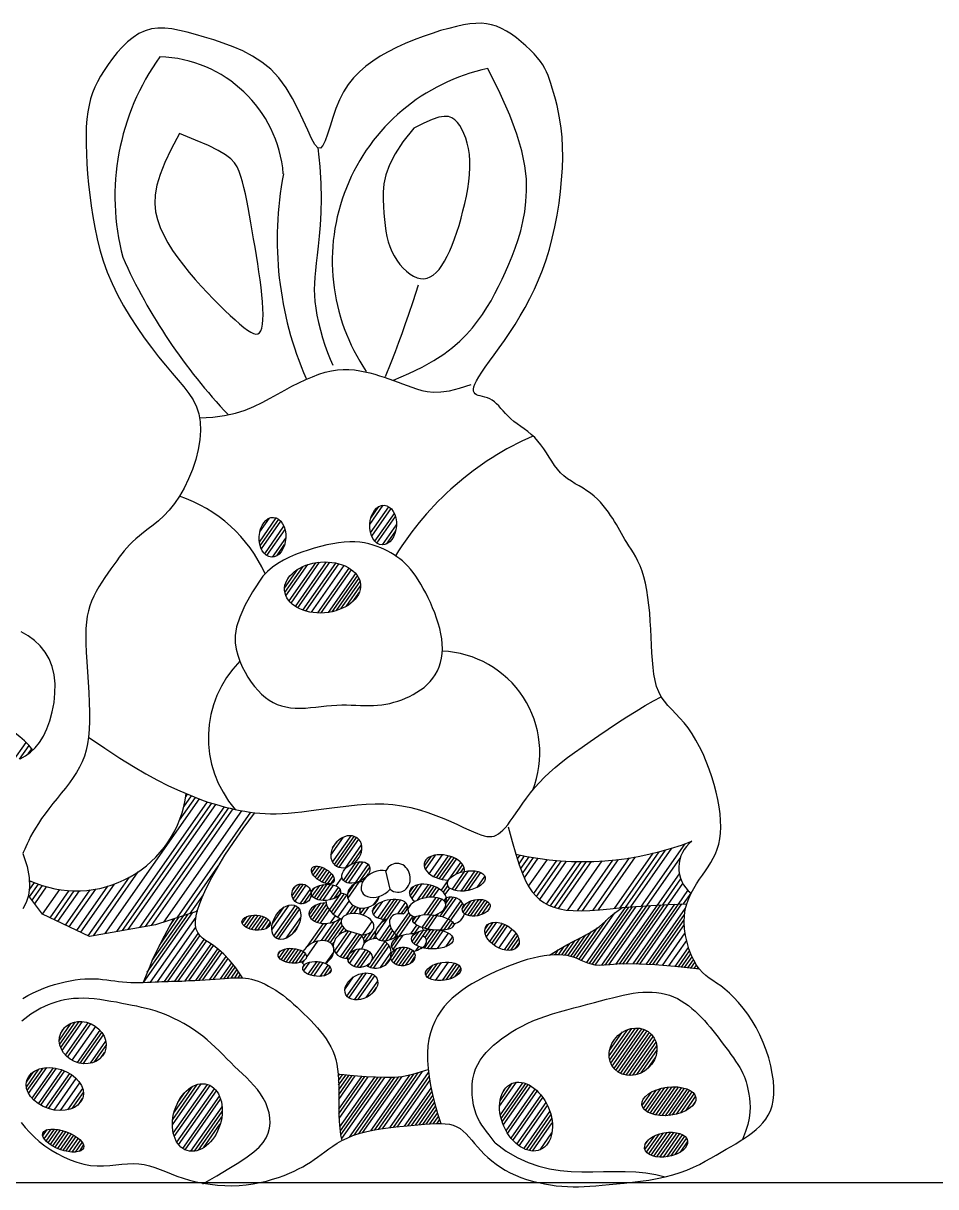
# Model space of a CAD drawing. Extents: x 356 to 4875, y 3048 to 6436.
# Drawn here: x 1193.3 to 1497.8, y 5626.4 to 6014.9 of the extents above; entities that cross this region are included whole.
import ezdxf

# ---------------------------------------------------------------- set-up
doc = ezdxf.new("R2010")
doc.units = 0
doc.header["$MEASUREMENT"] = 0
doc.layers.get('0').update_dxf_attribs({"linetype": 'CONTINUOUS'})
for name, color, linetype in [('3', 3, 'CONTINUOUS'), ('4', 4, 'CONTINUOUS'), ('7', 7, 'CONTINUOUS'), ('BH', 3, 'CONTINUOUS')]:
    doc.layers.add(name, color=color, linetype=linetype)

# ---------------------------------------------------------------- blocks, each defined once
blk = doc.blocks.new('玩具-01')
at = {"layer": '3'}
for points in [[(139.51, 362.82), (146.27, 364.41), (152.21, 366.12), (157.43, 367.96), (162.01, 369.91), (166.04, 371.95), (169.6, 374.09), (172.78, 376.31), (175.67, 378.61), (178.33, 380.97), (180.82, 383.39), (183.15, 385.88), (185.35, 388.43), (187.45, 391.05), (189.47, 393.73), (191.43, 396.49), (193.38, 399.31), (195.31, 402.21), (197.22, 405.2), (199.08, 408.31), (200.87, 411.57), (202.57, 415.01), (204.14, 418.65), (205.58, 422.52), (206.84, 426.65), (207.91, 431.08), (208.67, 435.96), (209.02, 441.46), (208.85, 447.74), (208.05, 454.98), (206.51, 463.34), (204.11, 472.99), (200.76, 484.09)], [(69.4, 479.67), (64.89, 473.93), (61.27, 468.82), (58.48, 464.25), (56.42, 460.11), (55.04, 456.3), (54.25, 452.74), (53.98, 449.31), (54.15, 445.94), (54.7, 442.53), (55.57, 439.08), (56.73, 435.62), (58.13, 432.15), (59.74, 428.7), (61.5, 425.28), (63.38, 421.91), (65.34, 418.6), (67.34, 415.37), (69.35, 412.25), (71.34, 409.26), (73.31, 406.42), (75.21, 403.76), (77.03, 401.3), (78.75, 399.08), (80.35, 397.1), (81.8, 395.4), (83.1, 393.99), (84.28, 392.89), (85.34, 392.12), (86.29, 391.7), (87.14, 391.64), (87.9, 391.96), (88.59, 392.68), (89.2, 393.8), (89.74, 395.3), (90.23, 397.16), (90.65, 399.33), (91.01, 401.78), (91.32, 404.48), (91.58, 407.39), (91.78, 410.49), (91.95, 413.74), (92.07, 417.1), (92.16, 420.55), (92.22, 424.05), (92.25, 427.57), (92.27, 431.07), (92.28, 434.52), (92.28, 437.89), (92.27, 441.15), (92.26, 444.28), (92.22, 447.28), (92.14, 450.12), (92.01, 452.81), (91.81, 455.33), (91.54, 457.67), (91.17, 459.82), (90.67, 461.79), (89.9, 463.67), (88.66, 465.59), (86.79, 467.65), (84.1, 469.97), (80.43, 472.67), (75.59, 475.86), (69.4, 479.67)], [(166.07, 464.92), (160.66, 460.13), (156.5, 455.69), (153.41, 451.58), (151.21, 447.76), (149.74, 444.21), (148.82, 440.9), (148.27, 437.8), (147.93, 434.88), (147.65, 432.12), (147.41, 429.5), (147.25, 427.01), (147.17, 424.63), (147.2, 422.34), (147.35, 420.13), (147.65, 417.99), (148.12, 415.9), (148.76, 413.85), (149.56, 411.86), (150.51, 409.98), (151.57, 408.23), (152.74, 406.65), (153.98, 405.27), (155.27, 404.12), (156.6, 403.24), (157.94, 402.65), (159.3, 402.36), (160.67, 402.35), (162.04, 402.63), (163.43, 403.18), (164.83, 404), (166.25, 405.09), (167.67, 406.44), (169.11, 408.03), (170.55, 409.86), (171.99, 411.9), (173.42, 414.13), (174.84, 416.53), (176.25, 419.07), (177.63, 421.73), (178.99, 424.5), (180.3, 427.34), (181.56, 430.25), (182.75, 433.18), (183.83, 436.12), (184.79, 439.05), (185.61, 441.93), (186.27, 444.75), (186.73, 447.47), (187, 450.09), (187.08, 452.57), (186.98, 454.92), (186.72, 457.12), (186.32, 459.16), (185.78, 461.02), (185.14, 462.7), (184.4, 464.18), (183.55, 465.46), (182.52, 466.48), (181.18, 467.2), (179.43, 467.59), (177.16, 467.6), (174.25, 467.19), (170.59, 466.31), (166.07, 464.92)], [(125.27, 463.77), (124.67, 456.02), (123.86, 449.01), (122.89, 442.69), (121.79, 437.01), (120.62, 431.92), (119.44, 427.37), (118.27, 423.32), (117.18, 419.71), (116.21, 416.48), (115.35, 413.56), (114.61, 410.88), (114, 408.34), (113.51, 405.87), (113.14, 403.4), (112.88, 400.82), (112.75, 398.08), (112.75, 395.11), (112.85, 391.96), (113.07, 388.7), (113.4, 385.42), (113.83, 382.18), (114.36, 379.05), (114.99, 376.12), (115.7, 373.45)], [(156.48, 400.05), (153.05, 393.69), (150.35, 388.71), (148.15, 384.71), (146.21, 381.26), (144.29, 377.96), (142.16, 374.38), (139.58, 370.12), (136.31, 364.77)], [(71.6, 291.81), (66.23, 286.02), (62.14, 280.98), (59.17, 276.61), (57.17, 272.79), (55.97, 269.43), (55.42, 266.42), (55.34, 263.66), (55.59, 261.04), (56.02, 258.49), (56.6, 256), (57.32, 253.59), (58.16, 251.28), (59.11, 249.07), (60.17, 247), (61.33, 245.08), (62.56, 243.32), (63.87, 241.74), (65.25, 240.33), (66.71, 239.1), (68.26, 238.02), (69.9, 237.09), (71.62, 236.32), (73.45, 235.67), (75.37, 235.16), (77.4, 234.78), (79.51, 234.48), (81.68, 234.27), (83.89, 234.1), (86.11, 233.95), (88.33, 233.81), (90.51, 233.63), (92.64, 233.41), (94.7, 233.11), (96.69, 232.76), (98.62, 232.38), (100.5, 231.97), (102.33, 231.57), (104.13, 231.19), (105.9, 230.86), (107.65, 230.58), (109.39, 230.39), (111.12, 230.28), (112.84, 230.25), (114.55, 230.29), (116.26, 230.42), (117.97, 230.63), (119.69, 230.91), (121.4, 231.27), (123.12, 231.71), (124.83, 232.24), (126.52, 232.85), (128.17, 233.56), (129.77, 234.37), (131.29, 235.29), (132.74, 236.33), (134.09, 237.49), (135.33, 238.77), (136.45, 240.18), (137.45, 241.71), (138.32, 243.35), (139.06, 245.1), (139.66, 246.94), (140.12, 248.88), (140.43, 250.91), (140.59, 253.02), (140.61, 255.19), (140.51, 257.42), (140.29, 259.68), (139.97, 261.95), (139.57, 264.23), (139.09, 266.5), (138.55, 268.73), (137.96, 270.91), (137.33, 273.04), (136.65, 275.1), (135.94, 277.08), (135.19, 278.97), (134.41, 280.75), (133.61, 282.42), (132.77, 283.97), (131.91, 285.39), (131.02, 286.69), (130.09, 287.89), (129.13, 289), (128.11, 290.04), (127.05, 291.04), (125.92, 292), (124.73, 292.94), (123.47, 293.88), (122.13, 294.8), (120.7, 295.7), (119.17, 296.54), (117.54, 297.33), (115.79, 298.03), (113.92, 298.65), (111.92, 299.15), (109.78, 299.54), (107.51, 299.81), (105.13, 299.96), (102.66, 300.01), (100.1, 299.95), (97.47, 299.8), (94.79, 299.55), (92.08, 299.22), (89.34, 298.8), (86.6, 298.27), (83.89, 297.62), (81.23, 296.83), (78.65, 295.88), (76.16, 294.73), (73.81, 293.39), (71.6, 291.81)], [(-11.64, 238.25), (-5.81, 232.47), (-0.4, 227.37), (4.61, 222.9), (9.24, 218.99), (13.51, 215.6), (17.44, 212.66), (21.05, 210.12), (24.35, 207.92), (27.37, 206.01), (30.15, 204.35), (32.7, 202.9), (35.07, 201.65), (37.29, 200.55), (39.39, 199.59), (41.4, 198.72), (43.35, 197.91), (45.28, 197.14), (47.21, 196.42), (49.15, 195.73), (51.13, 195.1), (53.17, 194.52), (55.29, 193.99), (57.5, 193.52), (59.83, 193.12), (62.3, 192.78), (64.9, 192.51), (67.64, 192.28), (70.5, 192.09), (73.49, 191.93), (76.61, 191.79), (79.85, 191.65), (83.2, 191.52), (86.67, 191.37), (90.23, 191.18), (93.85, 190.91), (97.51, 190.54), (101.2, 190.03), (104.87, 189.34), (108.52, 188.46), (112.1, 187.34), (115.61, 185.98), (119.01, 184.4), (122.29, 182.68), (125.4, 180.88), (128.34, 179.04), (131.08, 177.24), (133.59, 175.52), (135.84, 173.95), (137.83, 172.58), (139.58, 171.41), (141.11, 170.43), (142.47, 169.63), (143.68, 169.02), (144.78, 168.58), (145.81, 168.3), (146.79, 168.18), (147.75, 168.21), (148.72, 168.39), (149.71, 168.74), (150.74, 169.25), (151.82, 169.94), (152.96, 170.8), (154.19, 171.85), (155.52, 173.09), (156.96, 174.52), (158.52, 176.11), (160.19, 177.82), (161.98, 179.62), (163.88, 181.47), (165.9, 183.34), (168.03, 185.18), (170.28, 186.97), (172.65, 188.68), (175.15, 190.32), (177.81, 191.92), (180.64, 193.5), (183.67, 195.09), (186.92, 196.7), (190.4, 198.37), (194.14, 200.12), (198.14, 201.96), (202.33, 203.85), (206.62, 205.74), (210.93, 207.57), (215.16, 209.3), (219.24, 210.87), (223.08, 212.22), (226.58, 213.31)], [(-47.16, 195.16), (-46.31, 189.58), (-46.21, 184.86), (-46.75, 180.88), (-47.82, 177.55), (-49.3, 174.76), (-51.09, 172.41)], [(-57.62, 135.58), (-55.3, 136.41), (-52.95, 137.13), (-50.58, 137.74), (-48.21, 138.26), (-45.85, 138.68), (-43.52, 139), (-41.24, 139.23), (-39.01, 139.37), (-36.83, 139.43), (-34.71, 139.4), (-32.66, 139.29), (-30.67, 139.1), (-28.76, 138.84), (-26.92, 138.51), (-25.16, 138.11), (-23.46, 137.66), (-21.81, 137.16), (-20.2, 136.65), (-18.6, 136.13), (-17.01, 135.62), (-15.4, 135.14), (-13.76, 134.7), (-12.08, 134.31), (-10.37, 133.98), (-8.65, 133.68), (-6.95, 133.43), (-5.27, 133.2), (-3.64, 132.99), (-2.08, 132.8), (-0.6, 132.61), (0.79, 132.43), (2.1, 132.24), (3.39, 132.05), (4.67, 131.86), (6, 131.66), (7.41, 131.45), (8.93, 131.24), (10.59, 131.01), (12.43, 130.78), (14.41, 130.54), (16.48, 130.29), (18.6, 130.05), (20.73, 129.81), (22.82, 129.58), (24.83, 129.37), (26.71, 129.17), (28.42, 129), (29.99, 128.83), (31.44, 128.64), (32.79, 128.43), (34.08, 128.18), (35.32, 127.86), (36.54, 127.46), (37.77, 126.96), (39.04, 126.35), (40.32, 125.63), (41.63, 124.81), (42.96, 123.89), (44.28, 122.88), (45.61, 121.78), (46.93, 120.6), (48.23, 119.34), (49.51, 118.02), (50.77, 116.63), (52.01, 115.19), (53.23, 113.69), (54.43, 112.15), (55.61, 110.56), (56.79, 108.95), (57.95, 107.3), (59.09, 105.63), (60.21, 103.94), (61.28, 102.23), (62.3, 100.5), (63.24, 98.75), (64.09, 96.99), (64.83, 95.21), (65.45, 93.42), (65.93, 91.61), (66.28, 89.77), (66.51, 87.87), (66.6, 85.88), (66.58, 83.79), (66.43, 81.57), (66.18, 79.2), (65.82, 76.65), (65.36, 73.91), (64.84, 71.02), (64.32, 68.06), (63.83, 65.07), (63.43, 62.12), (63.16, 59.26), (63.07, 56.55), (63.21, 54.06)], [(2.89, 46.33), (9.25, 48.66), (14.67, 50.72), (19.24, 52.55), (23.04, 54.22), (26.15, 55.8), (28.67, 57.35), (30.67, 58.93), (32.24, 60.61), (33.45, 62.44), (34.34, 64.4), (34.93, 66.45), (35.22, 68.58), (35.25, 70.75), (35.04, 72.93), (34.6, 75.09), (33.96, 77.2), (33.14, 79.23), (32.15, 81.2), (31.04, 83.11), (29.83, 84.99), (28.54, 86.83), (27.2, 88.65), (25.84, 90.48), (24.49, 92.31), (23.17, 94.16), (21.86, 96.03), (20.56, 97.91), (19.25, 99.78), (17.91, 101.63), (16.52, 103.47), (15.07, 105.28), (13.55, 107.06), (11.93, 108.78), (10.25, 110.45), (8.5, 112.06), (6.7, 113.6), (4.88, 115.05), (3.05, 116.42), (1.21, 117.69), (-0.6, 118.85), (-2.38, 119.9), (-4.15, 120.86), (-5.91, 121.73), (-7.69, 122.55), (-9.49, 123.33), (-11.34, 124.09), (-13.25, 124.84), (-15.23, 125.61), (-17.31, 126.41), (-19.45, 127.22), (-21.65, 128.02), (-23.88, 128.8), (-26.11, 129.54), (-28.35, 130.2), (-30.55, 130.79), (-32.7, 131.26), (-34.79, 131.61), (-36.81, 131.85), (-38.77, 131.97), (-40.66, 131.98), (-42.5, 131.9), (-44.29, 131.73), (-46.02, 131.47), (-47.7, 131.14), (-49.34, 130.74), (-50.94, 130.27), (-52.48, 129.74), (-53.99, 129.16), (-55.46, 128.52), (-56.89, 127.84), (-58.28, 127.11), (-59.64, 126.35)], [(222.47, 98.59), (212.57, 101.52), (204.5, 103.64), (198.03, 105.1), (192.94, 106.04), (188.99, 106.6), (185.94, 106.92), (183.58, 107.14), (181.66, 107.42), (179.98, 107.85), (178.48, 108.44), (177.1, 109.14), (175.81, 109.93), (174.56, 110.76), (173.31, 111.59), (172.02, 112.39), (170.65, 113.13), (169.16, 113.77), (167.53, 114.3), (165.78, 114.73), (163.9, 115.05), (161.88, 115.26), (159.74, 115.36), (157.45, 115.35), (155.03, 115.22), (152.47, 114.98), (149.81, 114.63), (147.06, 114.19), (144.27, 113.65), (141.45, 113.04), (138.63, 112.35), (135.85, 111.6), (133.14, 110.8), (130.51, 109.94), (127.97, 109.03), (125.54, 108.05), (123.2, 106.99), (120.97, 105.83), (118.85, 104.58), (116.84, 103.2), (114.93, 101.7), (113.15, 100.07), (111.49, 98.28), (109.96, 96.34), (108.58, 94.22), (107.35, 91.93), (106.28, 89.45), (105.38, 86.78), (104.66, 83.89), (104.13, 80.79), (103.79, 77.48), (103.61, 73.97), (103.6, 70.28), (103.74, 66.42), (104.03, 62.4), (104.45, 58.22), (105, 53.91)], [(125.93, 41.99), (125, 43.95), (124.11, 45.7), (123.26, 47.31), (122.48, 48.83), (121.78, 50.32), (121.16, 51.83), (120.65, 53.41), (120.26, 55.14), (119.99, 57.04), (119.86, 59.09), (119.88, 61.24), (120.04, 63.45), (120.36, 65.68), (120.84, 67.87), (121.49, 69.99), (122.32, 71.99), (123.32, 73.83), (124.49, 75.52), (125.82, 77.07), (127.29, 78.51), (128.89, 79.84), (130.61, 81.07), (132.43, 82.23), (134.34, 83.33), (136.34, 84.38), (138.42, 85.37), (140.6, 86.31), (142.87, 87.18), (145.25, 87.99), (147.75, 88.73), (150.36, 89.39), (153.1, 89.97), (155.97, 90.46), (158.94, 90.88), (161.97, 91.24), (165.03, 91.54), (168.09, 91.81), (171.11, 92.05), (174.06, 92.27), (176.9, 92.49), (179.61, 92.71), (182.19, 92.93), (184.65, 93.13), (187, 93.3), (189.25, 93.42), (191.43, 93.49), (193.53, 93.49), (195.58, 93.41), (197.57, 93.24), (199.51, 92.97), (201.4, 92.6), (203.23, 92.12), (205, 91.54), (206.69, 90.85), (208.32, 90.05), (209.87, 89.13), (211.35, 88.09), (212.75, 86.95), (214.08, 85.72), (215.34, 84.41), (216.54, 83.03), (217.68, 81.6), (218.77, 80.13), (219.8, 78.62), (220.79, 77.1), (221.73, 75.57), (222.64, 74.02), (223.52, 72.46), (224.38, 70.89), (225.22, 69.3), (226.04, 67.71), (226.86, 66.1), (227.68, 64.5), (228.49, 62.89), (229.27, 61.3), (230.02, 59.73), (230.72, 58.2), (231.36, 56.71), (231.93, 55.28), (232.42, 53.92), (232.81, 52.63), (233.12, 51.4), (233.36, 50.19), (233.52, 48.97), (233.64, 47.74), (233.7, 46.44), (233.72, 45.07), (233.72, 43.59), (233.68, 41.97), (233.57, 40.21), (233.31, 38.27), (232.85, 36.15), (232.13, 33.83), (231.08, 31.28), (229.66, 28.49), (227.78, 25.45)]]:
    blk.add_lwpolyline(points, dxfattribs=at)
for centre, radius, start, end in [((56.02, 460.42), 53.37, 354.808, 78.2195), ((203.81, 402.07), 82.08, 92.1294, 204.2163), ((245.56, 403.85), 145.87, 159.2238, 193.4897), ((264.34, 490.03), 234.22, 194.0914, 213.5521)]:
    blk.add_arc(centre, radius, start, end, dxfattribs=at)
at = {"layer": '4'}
for points in [[(57.09, 361.37), (62.56, 360.68), (67.55, 360.49), (72.13, 360.73), (76.35, 361.32), (80.27, 362.17), (83.94, 363.21), (87.44, 364.35), (90.8, 365.52), (94.09, 366.64), (97.3, 367.68), (100.43, 368.63), (103.47, 369.45), (106.42, 370.14), (109.27, 370.67), (112.02, 371.02), (114.66, 371.17), (117.19, 371.11), (119.61, 370.86), (121.92, 370.44), (124.15, 369.87), (126.28, 369.18), (128.34, 368.39), (130.33, 367.53), (132.25, 366.63), (134.11, 365.69), (135.93, 364.74), (137.71, 363.77), (139.47, 362.77), (141.22, 361.76), (142.97, 360.74), (144.73, 359.69), (146.52, 358.64), (148.35, 357.59), (150.32, 356.59), (152.55, 355.71), (155.12, 355.02), (158.15, 354.58), (161.75, 354.46), (166.02, 354.73), (171.06, 355.44)], [(34.08, 128.18), (32.11, 132.7), (30.14, 136.34), (28.22, 139.25), (26.38, 141.54), (24.66, 143.37), (23.08, 144.86), (21.7, 146.14), (20.54, 147.35), (19.63, 148.61), (19, 149.96), (18.67, 151.44), (18.65, 153.08), (18.95, 154.91), (19.6, 156.96), (20.62, 159.26), (22.01, 161.85), (23.81, 164.75), (26.05, 167.98), (28.76, 171.55), (32, 175.48), (35.8, 179.77), (40.2, 184.44), (45.25, 189.5), (50.98, 194.96)], [(20.44, 158.85), (2.27, 156.26), (-25.77, 156.26), (-43.48, 168.79), (-47.82, 177.55)], [(154.29, 171), (154.85, 164.61), (155.43, 159.17), (156.05, 154.59), (156.74, 150.75), (157.51, 147.54), (158.39, 144.85), (159.4, 142.57), (160.56, 140.59), (161.9, 138.82), (163.43, 137.23), (165.18, 135.82), (167.18, 134.58), (169.45, 133.5), (172, 132.58), (174.88, 131.82), (178.09, 131.19), (181.67, 130.7), (185.68, 130.29), (190.17, 129.9), (195.2, 129.49), (200.85, 128.99), (207.16, 128.34), (214.2, 127.5), (222.02, 126.41)], [(10.02, 157.36), (6.48, 152.84), (3.74, 149.32), (1.6, 146.51), (-0.13, 144.14), (-1.65, 141.93), (-3.16, 139.59), (-4.86, 136.85), (-6.95, 133.43)], [(103.76, 76.91), (103.66, 76.89), (97.02, 76.03), (92.58, 75.9), (89.06, 76.25), (85.41, 76.88), (81.59, 77.67), (77.81, 78.54), (74.26, 79.43), (71.16, 80.25), (68.71, 80.93), (67.1, 81.4), (66.55, 81.57)], [(125.93, 41.99), (129.93, 37.83), (133.98, 34.37), (138.08, 31.53), (142.24, 29.23), (146.46, 27.39), (150.74, 25.93), (155.08, 24.78), (159.49, 23.84), (163.97, 23.05), (168.47, 22.33), (172.95, 21.62), (177.35, 20.84), (181.65, 19.92), (185.78, 18.81), (189.71, 17.42), (193.38, 15.69)]]:
    blk.add_lwpolyline(points, dxfattribs=at)
for centre, radius, start, end in [((-19.85, 221.46), 46.23, 235.2791, 342.9691), ((204.21, 275.45), 126.1, 247.2377, 281.1897), ((234.92, 139.48), 13.77, 116.9483, 221.1708)]:
    blk.add_arc(centre, radius, start, end, dxfattribs=at)
for centre, major_axis, ratio in [((78.39, 307.06), (1.88, 8.09), 0.669347), ((124.73, 304.05), (1.88, 8.09), 0.669347), ((95.34, 282.78), (-15.83, 1.51), 0.667745), ((-36.18, 113.08), (-8.33, 5.55), 0.856369), ((-51.04, 96.02), (-10.84, 5.7), 0.699664), ((5.46, 74.01), (6.56, 12.86), 0.689082), ((-51.32, 74.26), (-7.82, 4.54), 0.43315), ((189.27, 69.47), (-8.83, -5.8), 0.878465), ((140.57, 50.56), (-3.53, 14.62), 0.671203), ((200.37, 46.53), (-11.35, 0.5), 0.518026), ((196.08, 28.88), (-9.08, 0), 0.555196)]:
    blk.add_ellipse(centre, major_axis=major_axis, ratio=ratio, dxfattribs=at)
at = {"layer": '7'}
for p, q in [((101.18, 153.87), (100.84, 161.76)), ((85.91, 137.24), (80.71, 139.79)), ((85.24, 131.45), (86.62, 133.51))]:
    blk.add_line(p, q, dxfattribs=at)
for points in [[(-67.34, 84.71), (-66.02, 82.39), (-64.58, 80.1), (-62.99, 77.84), (-61.23, 75.61), (-59.26, 73.43), (-57.11, 71.33), (-54.8, 69.34), (-52.37, 67.48), (-49.83, 65.8), (-47.23, 64.31), (-44.58, 63.07), (-41.91, 62.09), (-39.26, 61.4), (-36.63, 60.94), (-34.03, 60.64), (-31.48, 60.44), (-28.99, 60.28), (-26.57, 60.07), (-24.22, 59.76), (-21.97, 59.27), (-19.81, 58.57), (-17.72, 57.66), (-15.66, 56.58), (-13.61, 55.39), (-11.53, 54.1), (-9.4, 52.77), (-7.16, 51.43), (-4.81, 50.11), (-2.31, 48.86), (0.33, 47.69), (3.08, 46.61), (5.92, 45.64), (8.82, 44.79), (11.78, 44.07), (14.75, 43.49), (17.73, 43.07), (20.68, 42.81), (23.6, 42.71), (26.46, 42.74), (29.24, 42.9), (31.92, 43.16), (34.49, 43.51), (36.93, 43.94), (39.22, 44.42), (41.34, 44.95), (43.33, 45.52), (45.19, 46.14), (46.97, 46.8), (48.68, 47.5), (50.35, 48.24), (52.02, 49.02), (53.7, 49.85), (55.42, 50.71), (57.21, 51.59), (59.09, 52.46), (61.08, 53.29), (63.21, 54.06), (65.5, 54.74), (67.98, 55.3), (70.67, 55.72), (73.57, 55.98), (76.65, 56.09), (79.85, 56.08), (83.11, 55.98), (86.36, 55.8), (89.56, 55.56), (92.64, 55.31), (95.55, 55.05), (98.24, 54.8), (100.7, 54.54), (102.95, 54.26), (105, 53.91), (106.85, 53.49), (108.53, 52.95), (110.04, 52.27), (111.39, 51.43), (112.59, 50.41), (113.68, 49.21), (114.68, 47.88), (115.63, 46.43), (116.56, 44.88), (117.5, 43.26), (118.48, 41.59), (119.53, 39.9), (120.69, 38.21), (121.95, 36.53), (123.33, 34.87), (124.82, 33.24), (126.43, 31.65), (128.15, 30.11), (130, 28.64), (131.97, 27.25), (134.07, 25.93), (136.27, 24.71), (138.55, 23.57), (140.88, 22.53), (143.25, 21.58), (145.62, 20.73), (147.98, 19.98), (150.3, 19.34), (152.56, 18.79), (154.8, 18.34), (157.05, 17.96), (159.35, 17.64), (161.73, 17.36), (164.23, 17.11), (166.9, 16.87), (169.76, 16.62), (172.83, 16.36), (176.09, 16.11), (179.49, 15.87), (182.96, 15.69), (186.47, 15.58), (189.96, 15.58), (193.38, 15.69), (196.68, 15.95), (199.82, 16.37), (202.8, 16.93), (205.64, 17.61), (208.36, 18.38), (210.95, 19.21), (213.44, 20.08), (215.84, 20.96), (218.17, 21.82), (220.43, 22.65), (222.62, 23.45), (224.74, 24.25), (226.79, 25.04), (228.77, 25.86), (230.67, 26.72), (232.49, 27.63), (234.23, 28.6), (235.88, 29.67), (237.44, 30.84), (238.88, 32.15), (240.2, 33.63), (241.38, 35.3), (242.41, 37.18), (243.27, 39.31), (243.96, 41.71), (244.46, 44.39), (244.77, 47.32), (244.88, 50.45), (244.81, 53.72), (244.54, 57.08), (244.09, 60.49), (243.44, 63.9), (242.6, 67.25), (241.58, 70.5), (240.39, 73.62), (239.08, 76.59), (237.65, 79.4), (236.16, 82.01), (234.62, 84.41), (233.06, 86.58), (231.52, 88.49), (230.01, 90.15), (228.56, 91.6), (227.17, 92.94), (225.86, 94.23), (224.63, 95.55), (223.5, 96.98), (222.47, 98.59), (221.56, 100.47), (220.78, 102.66), (220.14, 105.13), (219.66, 107.79), (219.36, 110.59), (219.24, 113.45), (219.34, 116.3), (219.65, 119.08), (220.21, 121.72), (221.01, 124.16), (222.02, 126.41), (223.22, 128.49), (224.56, 130.42), (226.01, 132.22), (227.52, 133.92), (229.07, 135.53), (230.61, 137.08), (232.12, 138.59), (233.56, 140.09), (234.94, 141.61), (236.24, 143.19), (237.44, 144.84), (238.53, 146.62), (239.5, 148.54), (240.34, 150.64), (241.03, 152.95), (241.57, 155.45), (241.97, 158.13), (242.23, 160.96), (242.36, 163.92), (242.34, 167.01), (242.2, 170.2), (241.92, 173.47), (241.52, 176.8), (240.99, 180.16), (240.34, 183.49), (239.58, 186.78), (238.69, 189.96), (237.69, 193.02), (236.58, 195.89), (235.36, 198.56), (234.05, 200.98), (232.67, 203.21), (231.28, 205.29), (229.93, 207.29), (228.67, 209.25), (227.54, 211.24), (226.58, 213.31), (225.86, 215.51), (225.4, 217.89), (225.18, 220.44), (225.15, 223.16), (225.3, 226.02), (225.57, 229), (225.92, 232.1), (226.34, 235.29), (226.77, 238.56), (227.18, 241.89), (227.55, 245.25), (227.87, 248.6), (228.12, 251.89), (228.29, 255.11), (228.36, 258.2), (228.31, 261.14), (228.12, 263.87), (227.8, 266.39), (227.35, 268.69), (226.81, 270.8), (226.2, 272.74), (225.55, 274.54), (224.88, 276.2), (224.22, 277.76), (223.6, 279.24), (223.03, 280.65), (222.52, 282.02), (222.03, 283.35), (221.56, 284.67), (221.09, 285.98), (220.61, 287.31), (220.09, 288.68), (219.53, 290.09), (218.9, 291.56), (218.2, 293.07), (217.43, 294.61), (216.59, 296.16), (215.65, 297.7), (214.63, 299.21), (213.51, 300.67), (212.29, 302.07), (210.97, 303.39), (209.57, 304.65), (208.14, 305.89), (206.69, 307.12), (205.26, 308.4), (203.89, 309.73), (202.6, 311.15), (201.43, 312.69), (200.39, 314.37), (199.47, 316.16), (198.63, 318.03), (197.84, 319.95), (197.05, 321.88), (196.24, 323.78), (195.38, 325.63), (194.41, 327.38), (193.34, 329.01), (192.17, 330.54), (190.93, 331.98), (189.66, 333.34), (188.4, 334.65), (187.16, 335.93), (185.99, 337.19), (184.91, 338.45), (183.95, 339.73), (183.1, 341.01), (182.31, 342.27), (181.58, 343.48), (180.86, 344.63), (180.14, 345.7), (179.39, 346.66), (178.58, 347.49), (177.69, 348.19), (176.76, 348.76), (175.81, 349.25), (174.87, 349.67), (173.99, 350.06), (173.2, 350.45), (172.53, 350.87), (172.02, 351.34), (171.69, 351.89), (171.58, 352.55), (171.69, 353.33), (172.05, 354.25), (172.67, 355.32), (173.58, 356.58), (174.79, 358.03), (176.32, 359.7), (178.17, 361.59), (180.32, 363.7), (182.69, 366.02), (185.25, 368.51), (187.94, 371.18), (190.7, 374), (193.48, 376.96), (196.22, 380.04), (198.9, 383.23), (201.48, 386.54), (203.98, 389.98), (206.38, 393.57), (208.68, 397.32), (210.89, 401.24), (213, 405.34), (215, 409.65), (216.9, 414.15), (218.67, 418.8), (220.31, 423.55), (221.79, 428.32), (223.1, 433.06), (224.23, 437.71), (225.15, 442.2), (225.86, 446.48), (226.34, 450.5), (226.62, 454.25), (226.74, 457.73), (226.71, 460.95), (226.58, 463.92), (226.37, 466.63), (226.12, 469.11), (225.86, 471.34), (225.61, 473.35), (225.36, 475.18), (225.06, 476.87), (224.7, 478.46), (224.25, 480.02), (223.67, 481.58), (222.93, 483.19), (222.02, 484.9), (220.9, 486.75), (219.59, 488.69), (218.13, 490.69), (216.53, 492.67), (214.83, 494.61), (213.04, 496.44), (211.21, 498.12), (209.35, 499.6), (207.47, 500.83), (205.56, 501.82), (203.57, 502.59), (201.46, 503.15), (199.19, 503.53), (196.72, 503.73), (194.01, 503.77), (191.02, 503.66), (187.73, 503.43), (184.19, 503.07), (180.45, 502.58), (176.59, 501.96), (172.65, 501.22), (168.71, 500.34), (164.83, 499.34), (161.07, 498.2), (157.47, 496.93), (154.07, 495.5), (150.84, 493.89), (147.81, 492.05), (144.96, 489.97), (142.3, 487.61), (139.83, 484.95), (137.55, 481.96), (135.46, 478.64), (133.56, 475.19), (131.82, 471.81), (130.24, 468.73), (128.81, 466.16), (127.51, 464.33), (126.34, 463.46), (125.27, 463.77), (124.29, 465.39), (123.34, 468.16), (122.35, 471.85), (121.24, 476.2), (119.95, 480.98), (118.41, 485.93), (116.54, 490.83), (114.27, 495.42), (111.57, 499.51), (108.48, 503.11), (105.1, 506.27), (101.5, 509.05), (97.78, 511.51), (94, 513.7), (90.26, 515.68), (86.64, 517.5), (83.21, 519.2), (79.95, 520.76), (76.85, 522.12), (73.88, 523.25), (71.01, 524.09), (68.21, 524.6), (65.47, 524.74), (62.75, 524.46), (60.04, 523.72), (57.35, 522.59), (54.71, 521.13), (52.14, 519.4), (49.67, 517.47), (47.32, 515.4), (45.11, 513.26), (43.07, 511.12), (41.21, 509.03), (39.53, 506.95), (38.01, 504.85), (36.65, 502.67), (35.42, 500.38), (34.32, 497.93), (33.33, 495.27), (32.43, 492.36), (31.63, 489.17), (30.9, 485.71), (30.26, 482.01), (29.69, 478.1), (29.2, 474.01), (28.77, 469.77), (28.42, 465.4), (28.13, 460.95), (27.92, 456.42), (27.79, 451.84), (27.8, 447.19), (27.96, 442.47), (28.32, 437.69), (28.9, 432.85), (29.73, 427.95), (30.85, 422.98), (32.27, 417.96), (33.96, 412.92), (35.87, 407.93), (37.95, 403.03), (40.14, 398.29), (42.4, 393.74), (44.67, 389.45), (46.91, 385.46), (49.07, 381.82), (51.08, 378.45), (52.9, 375.28), (54.46, 372.24), (55.72, 369.24), (56.61, 366.2), (57.09, 363.05), (57.09, 359.7), (56.58, 356.1), (55.6, 352.32), (54.21, 348.43), (52.47, 344.54), (50.43, 340.72), (48.17, 337.07), (45.73, 333.67), (43.17, 330.62), (40.56, 327.97), (37.94, 325.71), (35.33, 323.77), (32.77, 322.12), (30.31, 320.69), (27.97, 319.44), (25.8, 318.32), (23.82, 317.28), (22.06, 316.28), (20.5, 315.29), (19.08, 314.29), (17.76, 313.27), (16.51, 312.21), (15.27, 311.1), (14, 309.91), (12.67, 308.64), (11.23, 307.27), (9.71, 305.81), (8.14, 304.26), (6.55, 302.65), (4.98, 300.98), (3.45, 299.27), (2, 297.52), (0.66, 295.74), (-0.54, 293.95), (-1.61, 292.1), (-2.57, 290.13), (-3.42, 288.01), (-4.17, 285.68), (-4.85, 283.08), (-5.45, 280.18), (-5.99, 276.93), (-6.5, 273.28), (-6.97, 269.33), (-7.43, 265.17), (-7.89, 260.9), (-8.37, 256.61), (-8.89, 252.41), (-9.46, 248.4), (-10.1, 244.66), (-10.82, 241.29), (-11.64, 238.25), (-12.57, 235.5), (-13.61, 233), (-14.78, 230.71), (-16.09, 228.58), (-17.55, 226.56), (-19.17, 224.62), (-20.95, 222.71), (-22.86, 220.82), (-24.88, 218.96), (-26.94, 217.12), (-29.04, 215.29), (-31.11, 213.49), (-33.13, 211.69), (-35.05, 209.91), (-36.85, 208.13), (-38.52, 206.39), (-40.04, 204.7), (-41.42, 203.08), (-42.66, 201.55), (-43.73, 200.13), (-44.65, 198.85), (-45.41, 197.72), (-46, 196.77), (-46.47, 196.01), (-46.84, 195.47), (-47.16, 195.16)], [(-41.37, 234.25), (-38.97, 235.08), (-36.65, 236.21), (-34.4, 237.68), (-32.24, 239.54), (-30.17, 241.85), (-28.19, 244.62), (-26.36, 247.79), (-24.72, 251.27), (-23.34, 254.95), (-22.27, 258.75), (-21.57, 262.57), (-21.28, 266.32), (-21.47, 269.9), (-22.17, 273.25), (-23.34, 276.34), (-24.94, 279.19), (-26.89, 281.81), (-29.14, 284.22), (-31.65, 286.41)], [(161.88, 115.26), (166.15, 116.87), (169.81, 118.16), (172.93, 119.2), (175.59, 120.05), (177.86, 120.76), (179.81, 121.4), (181.52, 122.01), (183.06, 122.67), (184.5, 123.4), (185.88, 124.22), (187.24, 125.09), (188.63, 125.99), (190.07, 126.9), (191.63, 127.8), (193.32, 128.67), (195.2, 129.49)]]:
    blk.add_lwpolyline(points, dxfattribs=at)
for centre, radius, start, end in [((136.96, 441.12), 100.13, 134.3882, 184.6493), ((14.5, 277.87), 60.04, 14.2059, 61.4731), ((223.04, 205.72), 127.7, 103.7211, 138.3787), ((82.36, 221.37), 45.52, 125.3555, 211.0195), ((-62.1, 223.82), 29.64, 26.2728, 104.6591), ((130.78, 206.45), 42.45, 328.4791, 77.6057)]:
    blk.add_arc(centre, radius, start, end, dxfattribs=at)
for centre, major_axis, ratio, start_param, end_param in [((85.95, 172.45), (5.74, 4.54), 0.788102, 4.583668, 10.289959), ((125.05, 158.93), (7.98, -3.11), 0.59593, 0, 5.040506), ((96.41, 156.97), (-6.95, -2.27), 0.694434, 3.818127, 8.363513), ((105.05, 158.04), (0, -6.04), 0.884331, 5.472906, 10.330524), ((80.65, 150.11), (-5.88, 5.2), 0.628214, 4.833873, 5.243588), ((89.82, 153.5), (-6.68, 0.53), 0.82167, 4.671993, 9.197374), ((73.12, 148.69), (-7.08, 0.8), 0.60363, 4.666756, 8.789552), ((80.65, 150.11), (-5.88, 5.2), 0.628214, 0.312966, 1.847624), ((116.27, 148.43), (-7.21, 3.2), 0.579419, 2.930649, 7.208544), ((85.28, 141.89), (-6.41, 2.8), 0.610792, 1.926413, 7.354629), ((80.65, 150.11), (-5.88, 5.2), 0.628214, 3.346888, 3.835626), ((99.7, 145.63), (-7.48, -0.13), 0.528228, 2.302345, 7.567439), ((115, 143.73), (-8.01, -0.13), 0.506813, 1.917807, 7.096098), ((124.55, 140.69), (5.88, -0.8), 0.954465, 6.624937, 8.124516), ((98.23, 137.62), (-6.28, -2.54), 0.611285, 4.559749, 8.022718), ((105.18, 136.85), (-5.88, 5.2), 0.628214, 5.283754, 7.760575), ((66.66, 132.47), (-6.95, -2.27), 0.694434, 8.006231, 11.716481), ((80.2, 134.15), (-6.41, -1.47), 0.849913, 4.443128, 7.452584), ((80.2, 134.15), (-6.41, -1.47), 0.849913, 9.047336, 9.741649), ((124.55, 140.69), (5.88, -0.8), 0.954465, 9.660159, 9.75495), ((124.55, 140.69), (5.88, -0.8), 0.954465, 4.894044, 6.010371), ((90.62, 128.55), (-6.41, 1.2), 0.947489, 7.262524, 10.447903), ((90.62, 128.55), (-6.41, 1.2), 0.947489, 10.912347, 11.832445), ((105.01, 130.33), (-7.48, 0.13), 0.502314, 4.306314, 6.811674), ((105.01, 130.33), (-7.48, 0.13), 0.502314, 8.037215, 9.9715), ((105.18, 136.85), (-5.88, 5.2), 0.628214, 10.013182, 10.203236), ((66.66, 132.47), (-6.95, -2.27), 0.694434, 6.238218, 6.563607)]:
    blk.add_ellipse(centre, major_axis=major_axis, ratio=ratio, start_param=start_param, end_param=end_param, dxfattribs=at)
for centre, major_axis, ratio in [((74.59, 164.57), (-4.01, 3.6), 0.510981), ((88.35, 163.24), (-6.01, -1.73), 0.636696), ((64.47, 158.34), (-0.52, -4.13), 0.966232), ((74.59, 157.23), (-6.14, 0.53), 0.542611), ((56.16, 147.89), (-5.34, -5.87), 0.647298), ((133.1, 151.76), (-8.01, -0.13), 0.506813), ((43.74, 149.82), (-5.74, 1.47), 0.52261), ((116.53, 137.09), (-8.28, 2.54), 0.359689), ((135.23, 140.02), (-5.88, -0.13), 0.573062), ((56.19, 133.6), (-5.74, 1.47), 0.52261), ((83.87, 127.74), (-5.09, 0.39), 0.761803), ((114.93, 130.28), (-8.55, 1.6), 0.46745), ((143.78, 126.41), (-5.88, 5.2), 0.628214), ((65.38, 126.41), (-5.74, 1.47), 0.52261), ((101.56, 125.33), (-5.09, 0.39), 0.761803), ((82.34, 116), (-6.95, -2.27), 0.694434), ((117.07, 116.27), (-7.48, 0.13), 0.502314)]:
    blk.add_ellipse(centre, major_axis=major_axis, ratio=ratio, dxfattribs=at)
at = {"layer": 'BH'}
for p, q in [((72.66, 306.01), (81.36, 314.71)), ((72.71, 304.43), (82.27, 313.99)), ((72.96, 303.05), (82.98, 313.06)), ((73.56, 310.19), (78.53, 315.15)), ((119.03, 301.75), (128.43, 311.15)), ((119.31, 305.3), (126.22, 312.21)), ((120.19, 307.81), (124.38, 312)), ((73.97, 300.79), (83.89, 310.71)), ((74.73, 299.92), (84.1, 309.28)), ((119.24, 300.32), (129.18, 310.27)), ((120.17, 297.99), (130.17, 307.99)), ((120.89, 297.08), (130.41, 306.6)), ((76.97, 298.89), (83.78, 305.7)), ((78.86, 299.15), (82.85, 303.13)), ((123, 295.92), (130.23, 303.14)), ((124.7, 295.98), (129.5, 300.78)), ((79.49, 283.44), (88.89, 292.84)), ((79.67, 281.99), (90.91, 293.23)), ((79.68, 285.27), (86.49, 292.07)), ((80.59, 279.65), (94.4, 293.45)), ((81.24, 278.66), (95.96, 293.38)), ((82.79, 276.94), (98.83, 292.98)), ((83.67, 276.19), (100.15, 292.67)), ((85.63, 274.88), (102.61, 291.86)), ((86.7, 274.31), (103.74, 291.36)), ((81.69, 288.91), (82.27, 289.49)), ((89.01, 273.36), (105.85, 290.2)), ((91.56, 272.64), (107.71, 288.79)), ((92.94, 272.39), (108.54, 287.99)), ((95.93, 272.11), (109.96, 286.14)), ((97.58, 272.13), (110.52, 285.07)), ((99.36, 272.27), (110.94, 283.86)), ((101.33, 272.61), (111.18, 282.46)), ((103.62, 273.27), (111.1, 280.75)), ((106.81, 274.83), (110.11, 278.13)), ((-44.74, 233.53), (-37.67, 240.6)), ((-41.63, 234.19), (-36.71, 239.11)), ((-37.66, 235.71), (-35.83, 237.54)), ((-19.11, 156.26), (29.42, 204.78)), ((19.68, 197.5), (27.88, 205.7)), ((22.37, 202.64), (26.37, 206.64)), ((23.94, 206.66), (24.87, 207.59)), ((-14.21, 156.26), (32.53, 203)), ((-11.76, 156.26), (34.13, 202.15)), ((-9.31, 156.26), (35.75, 201.32)), ((-4.41, 156.26), (39.07, 199.73)), ((-1.96, 156.26), (40.77, 198.99)), ((0.49, 156.26), (42.5, 198.26)), ((5.91, 156.78), (46.01, 196.87)), ((11.63, 157.59), (49.62, 195.58)), ((-47.49, 176.88), (-42.95, 181.42)), ((-47.14, 179.68), (-44.48, 182.34)), ((-46.68, 175.24), (-41.37, 180.55)), ((-46.49, 182.78), (-45.96, 183.31)), ((-45.87, 173.6), (-39.74, 179.73)), ((-43.39, 168.73), (-34.5, 177.62)), ((-40.52, 166.7), (-30.69, 176.53)), ((-39.09, 165.68), (-28.68, 176.09)), ((-37.65, 164.67), (-26.59, 175.73)), ((-34.78, 162.64), (-22.13, 175.29)), ((-33.35, 161.62), (-19.73, 175.24)), ((-30.48, 159.59), (-14.52, 175.54)), ((-29.04, 158.57), (-11.65, 175.97)), ((-26.17, 156.54), (-5.05, 177.67)), ((-24.01, 156.26), (-1.03, 179.24)), ((14.48, 158), (32.27, 175.79)), ((79.3, 172.18), (85.77, 178.65)), ((79.51, 169.13), (89.05, 178.66)), ((80.08, 168.06), (90.22, 178.2)), ((80.59, 175.1), (82.73, 177.24)), ((80.87, 167.22), (91.18, 177.53)), ((81.87, 166.59), (91.93, 176.65)), ((84.59, 166.04), (92.71, 174.15)), ((87.26, 167.07), (92.5, 172.31)), ((17.34, 158.41), (24.09, 165.16)), ((70.25, 166.39), (72.53, 168.68)), ((70.67, 165.18), (73.8, 168.32)), ((71.28, 164.16), (74.89, 167.77)), ((72.01, 163.26), (75.86, 167.1)), ((72.84, 162.45), (76.73, 166.34)), ((73.75, 161.73), (77.51, 165.49)), ((82.65, 160.83), (89.24, 167.42)), ((83.45, 159.99), (90.83, 167.38)), ((84.52, 159.43), (92.15, 167.06)), ((87.41, 159.05), (94.03, 165.68)), ((60.45, 158.23), (64.71, 162.49)), ((60.7, 156.85), (66.04, 162.18)), ((61.01, 160.42), (62.58, 161.99)), ((61.28, 155.79), (67.04, 161.56)), ((68.68, 156.66), (72.54, 160.52)), ((69.4, 155.75), (74.26, 160.61)), ((70.35, 155.06), (75.75, 160.46)), ((74.77, 161.11), (78.19, 164.54)), ((75.92, 160.64), (78.74, 163.45)), ((77.36, 160.44), (79, 162.08)), ((79.3, 159.11), (82.24, 162.06)), ((89.38, 159.39), (94.45, 164.47)), ((92.84, 161.22), (93.38, 161.76)), ((116.86, 160.74), (120.59, 164.47)), ((117.15, 159.39), (122.37, 164.61)), ((118.41, 157.39), (125.24, 164.22)), ((120.13, 155.84), (127.66, 163.37)), ((121.11, 155.19), (128.74, 162.82)), ((122.18, 154.62), (129.74, 162.19)), ((123.32, 154.13), (130.67, 161.48)), ((-6.84, 133.41), (18.29, 158.54)), ((-4.58, 137.31), (16.39, 158.27)), ((-3.95, 133.03), (19.43, 156.41)), ((-1.75, 141.76), (14.48, 158)), ((2.37, 147.52), (12.58, 157.73)), ((7.99, 154.78), (10.67, 157.46)), ((20.2, 158.82), (20.59, 159.2)), ((63.16, 154.4), (68.32, 159.57)), ((64.58, 154.19), (68.48, 158.09)), ((68.52, 158.13), (70.28, 159.89)), ((70.09, 145.01), (80.86, 155.78)), ((71.46, 154.54), (77.07, 160.15)), ((72.71, 154.16), (78.26, 159.7)), ((75.69, 153.87), (80.15, 158.33)), ((77.57, 154.12), (80.7, 157.25)), ((83.15, 153.17), (88.97, 158.99)), ((83.31, 154.96), (86.88, 158.53)), ((126.23, 153.78), (132.24, 159.78)), ((126.64, 149.28), (133.18, 155.83)), ((127.69, 148.7), (134.75, 155.76)), ((129.42, 155.33), (132.83, 158.74)), ((131.44, 155.72), (133.21, 157.48)), ((155.71, 157.12), (157.08, 158.49)), ((156, 154.96), (158.84, 157.8)), ((156.36, 152.87), (160.62, 157.13)), ((156.73, 150.79), (162.42, 156.48)), ((157.2, 148.81), (164.25, 155.86)), ((-1.05, 132.67), (18.66, 152.37)), ((37.99, 150.47), (40.57, 153.05)), ((38.53, 149.38), (42.31, 153.15)), ((39.35, 148.56), (43.77, 152.99)), ((40.31, 147.89), (45.08, 152.66)), ((41.4, 147.35), (46.27, 152.21)), ((42.61, 146.92), (47.34, 151.65)), ((43.94, 146.62), (48.28, 150.96)), ((49.64, 145.79), (58.55, 154.7)), ((50.09, 142.97), (61.16, 154.04)), ((50.21, 147.99), (56.45, 154.23)), ((50.8, 142.04), (61.98, 153.23)), ((51.79, 141.4), (62.51, 152.13)), ((66.03, 149.11), (69.62, 152.7)), ((66.38, 147.83), (71.57, 153.02)), ((67.07, 146.88), (73.19, 153.01)), ((67.94, 146.12), (73.98, 152.16)), ((68.95, 145.5), (74.29, 150.84)), ((74.04, 153.85), (74.11, 153.92)), ((75.39, 148.67), (81.95, 155.23)), ((76.1, 147.74), (82.94, 154.59)), ((77.74, 146.12), (83.49, 151.87)), ((93.48, 148.79), (96.08, 151.39)), ((108.89, 151.13), (111.1, 153.35)), ((108.95, 149.56), (113.08, 153.69)), ((109.43, 148.4), (114.63, 153.61)), ((111.67, 147.38), (117.25, 152.96)), ((113.64, 147.72), (118.4, 152.48)), ((115.35, 147.79), (119.47, 151.92)), ((116.89, 147.7), (120.46, 151.27)), ((118.3, 147.47), (121.37, 150.55)), ((122.19, 149.73), (125.73, 153.28)), ((122.89, 148.8), (125.17, 151.08)), ((130.2, 147.94), (137.48, 155.22)), ((131.64, 147.75), (138.65, 154.76)), ((133.23, 147.7), (139.68, 154.16)), ((137.08, 148.29), (141.07, 152.28)), ((158.33, 145.04), (167.97, 154.68)), ((159.91, 141.71), (171.79, 153.59)), ((160.85, 140.21), (173.74, 153.09)), ((161.91, 138.81), (175.71, 152.62)), ((164.42, 136.43), (179.74, 151.75)), ((165.85, 135.41), (181.8, 151.36)), ((167.38, 134.49), (183.9, 151)), ((169.04, 133.7), (186.02, 150.67)), ((203.28, 128.74), (225.75, 151.21)), ((1.83, 132.28), (19.16, 149.61)), ((3.26, 132.07), (19.7, 148.51)), ((6.1, 131.65), (21.16, 146.7)), ((7.52, 131.44), (21.97, 145.89)), ((45.43, 146.48), (49.06, 150.11)), ((47.24, 146.66), (49.53, 148.94)), ((54.91, 141.26), (62.45, 148.79)), ((74.34, 144.35), (76.88, 146.89)), ((81.43, 146.55), (84.84, 149.95)), ((83.22, 146.7), (85.75, 149.23)), ((84.68, 146.53), (86.81, 148.65)), ((87.15, 145.73), (89.43, 148.01)), ((87.37, 147.59), (88.02, 148.24)), ((88.23, 145.17), (91.11, 148.06)), ((90.85, 134.73), (104.74, 148.61)), ((92.26, 145.94), (94.93, 148.61)), ((92.47, 144.52), (97.29, 149.34)), ((94.14, 142.91), (100.77, 149.55)), ((95.23, 140.74), (103.55, 149.06)), ((95.25, 142.39), (102.23, 149.38)), ((102.61, 143.23), (106.62, 147.23)), ((104.02, 143), (107.15, 146.12)), ((107.18, 144.53), (109.01, 146.35)), ((111.53, 135.81), (121.74, 146.01)), ((113.37, 140.91), (119.58, 147.12)), ((114.8, 140.71), (120.73, 146.64)), ((119.82, 139.2), (126.6, 145.98)), ((122.55, 145.19), (123.71, 146.36)), ((123.01, 144.02), (125.29, 146.3)), ((123.45, 147.72), (125.76, 150.04)), ((172.65, 132.41), (190.36, 150.12)), ((176.62, 131.48), (194.85, 149.7)), ((178.7, 131.11), (197.15, 149.55)), ((183.05, 130.56), (201.87, 149.38)), ((185.27, 130.33), (204.3, 149.35)), ((192.04, 129.75), (211.88, 149.59)), ((194.31, 129.56), (214.52, 149.78)), ((196.56, 129.37), (217.22, 150.03)), ((198.81, 129.17), (219.99, 150.34)), ((10.39, 131.04), (23.66, 144.31)), ((11.84, 130.85), (24.5, 143.52)), ((14.75, 130.5), (26.1, 141.84)), ((16.21, 130.32), (26.85, 140.96)), ((57.97, 142.68), (60.92, 145.63)), ((63.17, 136.45), (71.36, 144.64)), ((65.87, 137.52), (72.76, 144.41)), ((69.35, 137.72), (76.21, 144.59)), ((70.67, 137.42), (78.67, 145.42)), ((71.79, 136.9), (78.65, 143.76)), ((72.71, 136.19), (78.87, 142.35)), ((77.03, 138.88), (79.42, 141.27)), ((86.71, 137.12), (91.48, 141.9)), ((97.42, 133.13), (107.14, 142.85)), ((99.65, 133.73), (107.79, 141.87)), ((101.3, 133.74), (108.7, 141.14)), ((108.22, 139.04), (110.01, 140.82)), ((108.77, 137.95), (111.82, 141)), ((118.89, 133.36), (129.4, 143.88)), ((120.36, 133.2), (130, 142.84)), ((120.93, 138.68), (127.7, 145.45)), ((129.52, 140.73), (131.2, 142.41)), ((129.53, 139.11), (133.67, 143.25)), ((130.23, 138.17), (135.45, 143.39)), ((131.2, 137.51), (136.96, 143.27)), ((132.36, 137.04), (138.28, 142.95)), ((133.7, 136.74), (139.41, 142.45)), ((135.24, 136.65), (140.35, 141.76)), ((205.51, 128.51), (222.59, 145.59)), ((17.67, 130.15), (27.57, 140.05)), ((20.61, 129.82), (28.94, 138.16)), ((22.08, 129.66), (29.59, 137.17)), ((50.49, 135.21), (51.71, 136.42)), ((50.64, 133.72), (53.84, 136.92)), ((51.32, 132.77), (55.43, 136.88)), ((52.21, 132.02), (56.82, 136.63)), ((53.23, 131.41), (58.07, 136.25)), ((61.84, 131.85), (67.78, 137.79)), ((73.4, 135.24), (74.24, 136.09)), ((73.85, 132.43), (81.05, 139.63)), ((74.35, 131.29), (82.14, 139.09)), ((75.94, 129.62), (84.33, 138.01)), ((77, 129.05), (85.43, 137.48)), ((79.49, 139.7), (80.14, 140.35)), ((79.91, 130.32), (86.25, 136.66)), ((86.65, 135.43), (88.33, 137.11)), ((86.68, 133.82), (90.99, 138.14)), ((89.08, 134.59), (92.17, 137.68)), ((93.13, 133.74), (98.48, 139.09)), ((94.27, 133.25), (98.77, 137.75)), ((95.69, 133.03), (99.24, 136.59)), ((106.45, 134), (109.59, 137.13)), ((107.86, 133.77), (110.52, 136.43)), ((112.62, 135.26), (117.43, 140.07)), ((113.75, 134.76), (118.65, 139.66)), ((118.72, 139.73), (119.37, 140.38)), ((128.37, 136.31), (129.29, 137.23)), ((137.07, 136.85), (141, 140.77)), ((139.91, 138.05), (140.64, 138.78)), ((209.91, 128.01), (221.16, 139.26)), ((212.1, 127.75), (221.38, 137.03)), ((25.03, 129.35), (30.8, 135.12)), ((26.51, 129.19), (31.37, 134.05)), ((27.99, 129.04), (31.95, 132.99)), ((29.47, 128.88), (32.46, 131.88)), ((54.37, 130.92), (59.21, 135.75)), ((55.63, 130.55), (60.23, 135.14)), ((57.03, 130.31), (61.1, 134.38)), ((58.63, 130.28), (61.78, 133.42)), ((69.65, 128.23), (73.47, 132.05)), ((73.67, 133.88), (73.76, 133.97)), ((78.79, 127.57), (82.81, 131.58)), ((79.2, 126.34), (84.45, 131.59)), ((87.47, 123.18), (96.09, 131.8)), ((88.15, 125.5), (95.36, 132.7)), ((92.26, 134.51), (92.27, 134.52)), ((97.57, 130.01), (101.16, 133.6)), ((98.13, 128.94), (103.19, 134)), ((106.49, 130.77), (110.11, 134.39)), ((106.64, 132.55), (107.53, 133.44)), ((107.1, 129.74), (111.93, 134.58)), ((107.92, 128.93), (113.54, 134.55)), ((111.06, 127.17), (117.5, 133.61)), ((112.08, 131.46), (115.01, 134.39)), ((112.27, 126.75), (118.88, 133.36)), ((112.49, 130.23), (116.39, 134.13)), ((113.57, 126.41), (120.02, 132.86)), ((116.43, 126.01), (122.01, 131.58)), ((121.99, 133.2), (124.59, 135.8)), ((124.27, 133.85), (125.51, 135.09)), ((137.08, 128.69), (141.18, 132.78)), ((137.27, 130.51), (139.29, 132.53)), ((137.36, 127.33), (142.59, 132.56)), ((138.42, 125.13), (144.91, 131.62)), ((214.29, 127.49), (221.88, 135.08)), ((218.58, 126.89), (223.5, 131.8)), ((30.93, 128.71), (32.96, 130.74)), ((32.36, 128.5), (33.46, 129.6)), ((33.73, 128.25), (33.95, 128.47)), ((59.7, 128.07), (60.82, 129.2)), ((59.81, 126.55), (62.99, 129.73)), ((59.85, 129.86), (60.85, 130.86)), ((61.37, 124.85), (65.98, 129.45)), ((62.39, 124.24), (67.23, 129.08)), ((63.53, 123.74), (68.37, 128.58)), ((66.18, 123.12), (70.27, 127.21)), ((67.78, 123.09), (70.95, 126.26)), ((78.25, 128.66), (79.64, 130.06)), ((80.84, 124.71), (86.9, 130.78)), ((81.95, 124.2), (87.83, 130.07)), ((83.28, 123.9), (88.54, 129.15)), ((88.62, 122.69), (96.66, 130.74)), ((91.6, 122.41), (97.11, 127.92)), ((96.47, 125.65), (99.89, 129.06)), ((96.72, 124.27), (101.68, 129.22)), ((97.36, 123.27), (103.09, 129)), ((98.22, 122.5), (104.27, 128.54)), ((99.28, 121.92), (105.25, 127.9)), ((100.54, 121.55), (106.04, 127.05)), ((107.35, 126.73), (108.87, 128.24)), ((109.53, 127.28), (109.92, 127.66)), ((119.89, 126.2), (123.4, 129.71)), ((139.11, 124.18), (145.92, 130.99)), ((139.88, 123.32), (146.84, 130.28)), ((141.65, 121.82), (148.46, 128.63)), ((143.76, 120.66), (149.74, 126.65)), ((174.63, 110.71), (191.84, 127.92)), ((176.63, 109.43), (196.56, 129.37)), ((177.68, 108.85), (198.06, 129.23)), ((178.78, 108.32), (199.56, 129.1)), ((179.96, 107.86), (201.06, 128.97)), ((182.64, 107.28), (204.02, 128.66)), ((184.09, 107.09), (205.51, 128.51)), ((185.58, 106.95), (206.99, 128.36)), ((188.54, 106.64), (209.91, 128.01)), ((189.98, 106.46), (211.37, 127.84)), ((191.42, 106.25), (212.83, 127.67)), ((192.85, 106.05), (214.29, 127.49)), ((195.61, 105.55), (217.15, 127.09)), ((196.99, 105.29), (218.58, 126.89)), ((198.36, 105.03), (220.02, 126.69)), ((220.73, 126.59), (224.55, 130.41)), ((-45.76, 114.09), (-37.74, 122.11)), ((-45.62, 115.86), (-39.59, 121.9)), ((-45.58, 112.63), (-36.19, 122.03)), ((-45.23, 111.35), (-34.83, 121.75)), ((69.95, 123.63), (71.05, 124.72)), ((86.49, 123.84), (87.76, 125.11)), ((94.03, 123.21), (96.39, 125.57)), ((102.07, 121.44), (106.56, 125.94)), ((104.16, 121.9), (106.51, 124.26)), ((144.98, 120.26), (150.21, 125.48)), ((146.4, 120.04), (150.49, 124.13)), ((148.28, 120.29), (150.29, 122.3)), ((171.63, 112.6), (180.77, 121.74)), ((172.66, 112), (183.6, 122.94)), ((173.66, 111.36), (187.65, 125.35)), ((201.02, 104.43), (221.21, 124.62)), ((202.36, 104.13), (220.33, 122.1)), ((-44.53, 118.59), (-42.4, 120.72)), ((-44.14, 109.18), (-32.48, 120.84)), ((-43.45, 108.23), (-31.45, 120.23)), ((-41.81, 106.6), (-29.65, 118.76)), ((-39.84, 105.31), (-28.19, 116.96)), ((75.38, 115.99), (79.88, 120.49)), ((75.7, 113.05), (83.99, 121.33)), ((76.43, 112.14), (85.47, 121.18)), ((78.54, 110.99), (87.79, 120.23)), ((79.91, 110.72), (88.64, 119.45)), ((83.51, 111.06), (89.46, 117)), ((109.64, 115.94), (113.24, 119.55)), ((110.2, 114.87), (115.27, 119.94)), ((111.06, 114.11), (116.99, 120.03)), ((113.3, 113.07), (119.93, 119.7)), ((116.05, 112.56), (122.35, 118.86)), ((117.64, 112.51), (123.35, 118.23)), ((119.43, 112.67), (124.15, 117.39)), ((164.22, 115), (166.06, 116.83)), ((165.62, 114.76), (168.59, 117.73)), ((166.94, 114.45), (171.08, 118.59)), ((168.21, 114.08), (173.52, 119.39)), ((169.42, 113.66), (175.91, 120.15)), ((170.56, 113.17), (178.3, 120.91)), ((203.69, 103.83), (219.84, 119.98)), ((205.01, 103.51), (219.53, 118.04)), ((-38.72, 104.8), (-27.6, 115.92)), ((-37.48, 104.4), (-27.11, 114.77)), ((-34.56, 104.05), (-26.59, 112.02)), ((86.62, 112.53), (88.56, 114.47)), ((121.62, 113.23), (124.55, 116.16)), ((162.76, 115.17), (163.44, 115.85)), ((207.59, 102.83), (219.28, 114.51)), ((-32.7, 104.28), (-26.74, 110.24)), ((-29.79, 105.56), (-27.93, 107.42)), ((210.18, 102.15), (219.33, 111.3)), ((212.76, 101.46), (219.61, 108.31)), ((214.02, 101.09), (219.82, 106.89)), ((-62.58, 98.9), (-56.1, 105.39)), ((-62.46, 97.39), (-54.34, 105.51)), ((-62.24, 100.88), (-58.32, 104.79)), ((-62.12, 96.1), (-52.8, 105.42)), ((-61.06, 93.89), (-50.1, 104.85)), ((-60.4, 92.92), (-48.88, 104.44)), ((-58.86, 91.19), (-46.66, 103.39)), ((-58, 90.42), (-45.64, 102.78)), ((215.28, 100.72), (220.07, 105.51)), ((216.54, 100.35), (220.39, 104.19)), ((217.8, 99.97), (220.72, 102.89)), ((-56.1, 89.05), (-43.78, 101.37)), ((-55.06, 88.46), (-42.94, 100.58)), ((-52.79, 87.46), (-41.44, 98.81)), ((219.07, 99.6), (221.13, 101.67)), ((220.33, 99.23), (221.56, 100.47)), ((221.59, 98.86), (222.1, 99.37)), ((-50.22, 86.77), (-40.26, 96.73)), ((-47.17, 86.55), (-39.54, 94.17)), ((-45.3, 86.78), (-39.53, 92.55)), ((-42.66, 87.78), (-40.29, 90.16)), ((-5.31, 72.87), (9.43, 87.61)), ((-4.81, 75), (7.77, 87.59)), ((-5.55, 69.36), (11.98, 86.89)), ((-5.41, 67.87), (12.99, 86.27)), ((-4.72, 65.29), (14.6, 84.62)), ((-4.19, 64.19), (15.23, 83.61)), ((-3.85, 77.6), (5.66, 87.1)), ((-1.48, 81.59), (2.14, 85.22)), ((-59.37, 77.61), (-57.09, 79.89)), ((-59, 76.34), (-55.48, 79.87)), ((-58.4, 75.31), (-54.1, 79.62)), ((-57.69, 74.39), (-52.83, 79.25)), ((-56.89, 73.56), (-51.65, 78.8)), ((-56.03, 72.79), (-50.53, 78.29)), ((-55.11, 72.07), (-49.46, 77.72)), ((-2.77, 62.34), (16.11, 81.23)), ((-1.87, 61.61), (16.37, 79.85)), ((63.33, 59.84), (81.27, 77.78)), ((63.62, 63.4), (78.59, 78.37)), ((63.91, 65.32), (77.28, 78.69)), ((64.19, 67.24), (75.96, 79.01)), ((64.86, 71.17), (73.37, 79.68)), ((65.21, 73.15), (72.07, 80.02)), ((65.55, 75.13), (70.78, 80.36)), ((65.87, 77.08), (69.51, 80.72)), ((66.11, 78.95), (68.23, 81.08)), ((66.34, 80.81), (66.95, 81.43)), ((179.09, 67.79), (190.45, 79.15)), ((179.15, 69.48), (188.66, 79)), ((179.29, 66.36), (191.97, 79.04)), ((179.68, 65.12), (193.31, 78.75)), ((179.68, 71.65), (186.4, 78.37)), ((180.22, 64.02), (194.5, 78.31)), ((180.88, 63.05), (195.57, 77.74)), ((-54.14, 71.4), (-48.45, 77.1)), ((-53.13, 70.79), (-47.49, 76.43)), ((-52.06, 70.22), (-46.57, 75.71)), ((-50.94, 69.71), (-45.71, 74.94)), ((-49.75, 69.26), (-44.92, 74.1)), ((-48.49, 68.9), (-44.2, 73.18)), ((0.39, 60.6), (16.42, 76.63)), ((1.81, 60.39), (16.15, 74.73)), ((63.19, 56.43), (83.99, 77.23)), ((63.26, 58.14), (82.63, 77.51)), ((63.29, 54.9), (85.34, 76.95)), ((66.6, 54.95), (88.11, 76.45)), ((68.66, 55.37), (89.54, 76.25)), ((70.45, 55.53), (91, 76.07)), ((72.25, 55.69), (92.62, 76.06)), ((75.85, 56.02), (95.86, 76.04)), ((77.51, 56.05), (97.56, 76.1)), ((79.08, 55.98), (99.43, 76.34)), ((80.64, 55.91), (101.31, 76.59)), ((83.76, 55.77), (103.69, 75.7)), ((85.32, 55.7), (103.66, 74.04)), ((181.67, 62.2), (196.51, 77.05)), ((182.56, 61.47), (197.34, 76.24)), ((183.58, 60.85), (198.06, 75.33)), ((184.71, 60.35), (198.65, 74.28)), ((185.99, 59.99), (199.1, 73.1)), ((-47.1, 68.65), (-43.61, 72.14)), ((-45.47, 68.65), (-43.26, 70.86)), ((3.54, 60.49), (15.57, 72.52)), ((5.81, 61.13), (14.45, 69.77)), ((86.89, 55.63), (103.63, 72.37)), ((90.01, 55.48), (103.64, 69.11)), ((187.43, 59.8), (199.39, 71.76)), ((189.1, 59.83), (199.45, 70.19)), ((191.11, 60.21), (199.16, 68.27)), ((91.55, 55.39), (103.7, 67.54)), ((93.05, 55.26), (103.77, 65.98)), ((94.55, 55.12), (103.88, 64.45)), ((130.14, 53.14), (141.72, 64.73)), ((130.21, 51.58), (142.82, 64.19)), ((130.38, 50.12), (143.81, 63.55)), ((130.45, 56.72), (139.09, 65.36)), ((131.03, 58.93), (137.34, 65.25)), ((132.94, 62.48), (134.27, 63.8)), ((194.03, 61.5), (197.98, 65.44)), ((96.04, 54.98), (103.99, 62.93)), ((97.54, 54.85), (104.12, 61.43)), ((99.04, 54.71), (104.27, 59.95)), ((100.49, 54.53), (104.42, 58.46)), ((130.63, 48.74), (144.72, 62.83)), ((131.34, 46.18), (146.34, 61.18)), ((131.79, 44.99), (147.06, 60.26)), ((101.93, 54.33), (104.6, 57.01)), ((103.36, 54.14), (104.79, 55.56)), ((104.8, 53.94), (104.97, 54.11)), ((132.85, 42.79), (148.33, 58.27)), ((133.46, 41.76), (148.88, 57.18)), ((134.85, 39.88), (149.82, 54.86)), ((135.63, 39.03), (150.21, 53.61)), ((137.39, 37.52), (150.77, 50.91)), ((138.39, 36.89), (150.94, 49.44)), ((189.02, 46.69), (193.92, 51.59)), ((189.37, 45.41), (196.09, 52.12)), ((190.03, 44.43), (197.96, 52.36)), ((190.85, 43.62), (199.66, 52.43)), ((191.8, 42.94), (201.24, 52.37)), ((192.85, 42.35), (202.71, 52.22)), ((193.99, 41.86), (204.1, 51.97)), ((195.21, 41.45), (205.41, 51.64)), ((196.51, 41.11), (206.64, 51.24)), ((197.89, 40.86), (207.78, 50.75)), ((199.36, 40.69), (208.84, 50.18)), ((200.92, 40.62), (209.8, 49.5)), ((202.61, 40.68), (210.64, 48.71)), ((139.49, 36.36), (151, 47.87)), ((140.73, 35.96), (150.93, 46.16)), ((204.46, 40.9), (211.31, 47.75)), ((206.6, 41.4), (211.71, 46.51)), ((209.69, 42.86), (211.14, 44.31)), ((143.93, 35.9), (150.05, 42.02)), ((187.04, 28.38), (192.07, 33.41)), ((187.4, 30.37), (189.22, 32.19)), ((187.51, 27.21), (194.1, 33.8)), ((188.25, 26.32), (195.86, 33.92)), ((189.17, 25.61), (197.44, 33.87)), ((190.23, 25.03), (198.88, 33.68)), ((191.39, 24.56), (200.21, 33.37)), ((192.67, 24.21), (201.43, 32.96)), ((194.06, 23.96), (202.53, 32.43)), ((195.58, 23.85), (203.51, 31.78)), ((197.25, 23.88), (204.34, 30.98)), ((199.13, 24.13), (204.96, 29.96)), ((201.45, 24.81), (205.14, 28.51))]:
    blk.add_line(p, q, dxfattribs=at)

msp = doc.modelspace()

# ---------------------------------------------------------------- linework, layer by layer
at = {"layer": '4'}
msp.add_line((710.44, 5627.81), (2710.44, 5627.81), dxfattribs=at)

# ---------------------------------------------------------------- block references
at = {"xscale": 0.8, "yscale": 0.8, "zscale": 0.8, "rotation": 9.999999999999998}
msp.add_blockref('玩具-01', (1257.38, 5590.46), dxfattribs=at)

doc.saveas('drawing.dxf')
